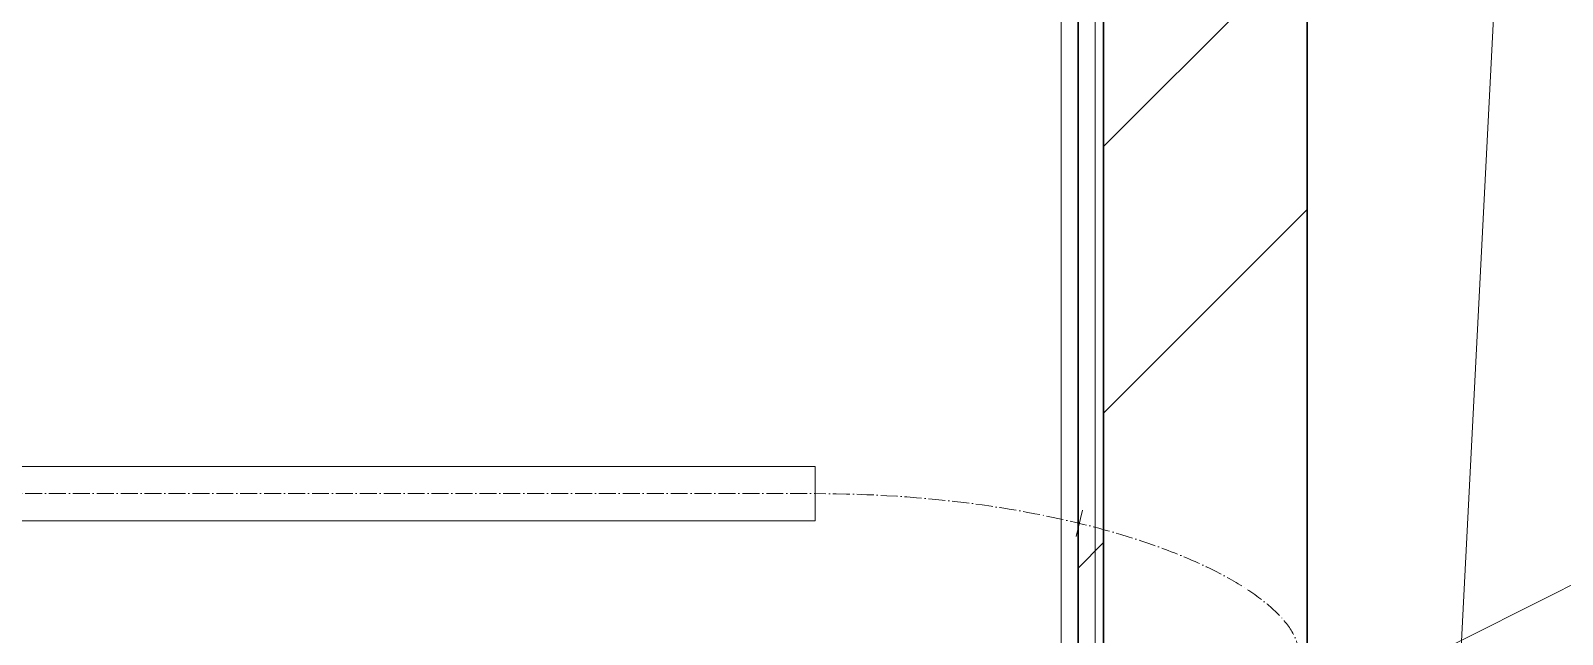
# Model space of a CAD drawing. Header units: millimetres. Extents: x -88595 to 880822, y -1054509 to -148035.
# Drawn here: x 188636 to 189539, y -272289 to -271934 of the extents above; entities that cross this region are included whole.
import ezdxf

# ---------------------------------------------------------------- set-up
doc = ezdxf.new("R2010")
doc.units = ezdxf.units.MM
for name, pattern in [('$0$ADSK_Осевая', [14, 10, -2, 0, -2]), ('$3$ADSK_Осевая', [14, 10, -2, 0, -2]), ('ADSK_Линия сетки', [25, 20, -2.5, 0, -2.5])]:
    doc.linetypes.add(name, pattern=pattern)
for name, color, linetype, lineweight in [('Аннотация', 7, 'Continuous', 20), ('Оборудование', 7, 'Continuous', 18), ('Ограждение', 7, 'Continuous', 9), ('Оси', 7, 'Continuous', 9), ('Стены наружные', 7, 'Continuous', 18), ('Трубопровод', 7, 'Continuous', 18), ('Трубопроводы', 7, 'Continuous', 18)]:
    doc.layers.add(name, color=color, linetype=linetype, lineweight=lineweight)

# ---------------------------------------------------------------- blocks, each defined once
blk = doc.blocks.new('1 этаж')
at = {"lineweight": 18}
blk.add_line((225517.71, 654257.6), (225641.47, 656656.14), dxfattribs=at)
at = {"layer": 'Ограждение'}
blk.add_line((225372.71, 656742.6), (225372.71, 654282.6), dxfattribs=at)
at = {"layer": 'Оси', "linetype": 'ADSK_Линия сетки', "ltscale": 100}
blk.add_line((225392.71, 697813.24), (225392.71, 633106.47), dxfattribs=at)
at = {"layer": 'Стены наружные', "lineweight": 30}
for p, q in [((225397.71, 656767.6), (225397.71, 654257.6)), ((225517.71, 654257.6), (225517.71, 656767.6)), ((225382.71, 656752.6), (225382.71, 654272.6))]:
    blk.add_line(p, q, dxfattribs=at)
at = {"layer": 'Стены наружные', "linetype": 'Continuous', "lineweight": 9}
for p, q in [((225397.71, 656312.82), (225517.71, 656432.82)), ((225397.71, 656155.67), (225517.71, 656275.67)), ((225382.71, 656064.48), (225397.71, 656079.48))]:
    blk.add_line(p, q, dxfattribs=at)

msp = doc.modelspace()

# ---------------------------------------------------------------- linework, layer by layer
at = {"layer": 'Аннотация'}
msp.add_line((189126.74, -272469.4), (190497.8, -271781.63), dxfattribs=at)
at = {"layer": 'Трубопровод', "color": 24, "true_color": 0xa52900}
for p, q in [((189098.25, -272190.23), (185798.25, -272190.23)), ((189098.25, -272222.23), (189098.25, -272190.23)), ((185798.25, -272222.23), (189098.25, -272222.23))]:
    msp.add_line(p, q, dxfattribs=at)
at = {"layer": 'Трубопровод', "color": 24, "linetype": '$0$ADSK_Осевая', "true_color": 0xa52900}
msp.add_line((185798.25, -272206.23), (189098.25, -272206.23), dxfattribs=at)
msp.add_line((185798.25, -272206.23), (189098.25, -272206.23), dxfattribs=at)
at = {"layer": 'Трубопроводы', "color": 24, "true_color": 0xa52900}
msp.add_line((189252.14, -272231.49), (189255.92, -272215.95), dxfattribs=at)
at = {"layer": 'Трубопроводы', "color": 24, "linetype": '$3$ADSK_Осевая', "true_color": 0xa52900}
msp.add_open_spline([(189243.25, -272344.59), (189508.16, -272344.59), (189363.15, -272206.23), (189098.25, -272206.23)], degree=3, dxfattribs=at)

# ---------------------------------------------------------------- block references
at = {"layer": 'Оборудование', "color": 5, "true_color": 0x0000ff}
msp.add_blockref('1 этаж', (-36129.46, -928314.54), dxfattribs=at)

doc.saveas('drawing.dxf')
